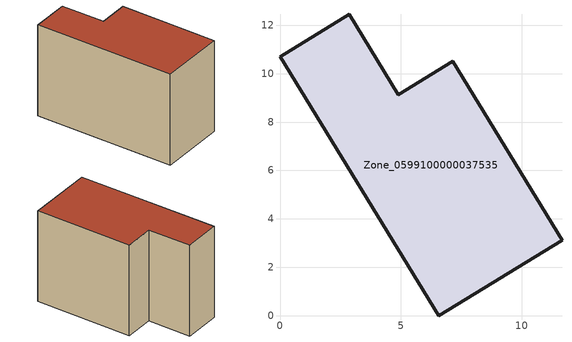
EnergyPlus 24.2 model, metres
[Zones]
Zone_0599100000037535
 floor ground (C_G): 6.56,0 0,10.7 2.86,12.45 4.89,9.13 7.15,10.51 11.66,3.11 z0
 wall outside (C_F): 6.56,0 11.66,3.11 7.15,10.51 4.89,9.13 2.86,12.45 0,10.7 6.56,0 z0:8.35
 roof outside (C_R): 0,10.7 6.56,0 11.66,3.11 7.15,10.51 4.89,9.13 2.86,12.45 z8.35
[BUILDING]
Pand.0599100000037535: North Axis=0; Terrain=City; Loads Convergence Tolerance Value=0.04; Temperature Convergence Tolerance Value=0.4; Solar Distribution=FullExterior; Maximum Number of Warmup Days=25; Minimum Number of Warmup Days=1
[Site:Location]
Rotterdam.The.Hague.AP_ZH_NLD Design_Conditions: Latitude=51.96; Longitude=4.45; Time Zone=1; Elevation=-4.5
[SITE:GROUNDTEMPERATURE:BUILDINGSURFACE]
18, 18, 18, 18, 18, 18, 18, 18, 18, 18, 18, 18
[MATERIAL] Thermal Absorptance=0.9; Solar Absorptance=0.7; Visible Absorptance=0.7
Name | Roughness | Thickness | Conductivity | Density | Specific Heat
G.TI.1975-1991 | MediumSmooth | 0.15 | 0.288461 | 540 | 1210
F.TI.1975-1991 | Rough | 0.3 | 0.230769 | 1920 | 840
R.TI.1975-1991 | MediumRough | 0.2 | 0.153846 | 1500 | 1000
[CONSTRUCTION]
C_G: G.TI.1975-1991
C_F: F.TI.1975-1991
C_R: R.TI.1975-1991
[ZONE]
Zone_0599100000037535: Type=1; Multiplier=1; Ceiling Height=Autocalculate; Volume=Autocalculate; Floor Area=autocalculate; Part of Total Floor Area=Yes
[ZONEINFILTRATION:DESIGNFLOWRATE]
Infil_Zone_0599100000037535: Zone or ZoneList or Space or SpaceList=Zone_0599100000037535; Schedule=AlwaysOn; Design Flow Rate Calculation Method=Flow/Area; Flow Rate per Floor Area=0.003; Constant Term Coefficient=1; Temperature Term Coefficient=0; Velocity Term Coefficient=0; Velocity Squared Term Coefficient=0
[HVACTEMPLATE:ZONE:IDEALLOADSAIRSYSTEM]
Zone_0599100000037535: Maximum Heating Supply Air Temperature=50; Minimum Cooling Supply Air Temperature=13; Maximum Heating Supply Air Humidity Ratio=0.0156; Minimum Cooling Supply Air Humidity Ratio=0.0077; Heating Limit=NoLimit; Cooling Limit=NoLimit; Dehumidification Control Type=ConstantSensibleHeatRatio; Cooling Sensible Heat Ratio=0.7; Dehumidification Setpoint=60; Humidification Control Type=None; Humidification Setpoint=30; Outdoor Air Method=None; Outdoor Air Flow Rate per Person=0.00944; Outdoor Air Flow Rate per Zone Floor Area=0; Outdoor Air Flow Rate per Zone=0; Demand Controlled Ventilation Type=None; Outdoor Air Economizer Type=NoEconomizer; Heat Recovery Type=None; Sensible Heat Recovery Effectiveness=0.7; Latent Heat Recovery Effectiveness=0.65
[ZONECONTROL:THERMOSTAT]
ThermostatControl_Zone_0599100000037535: Zone or ZoneList=Zone_0599100000037535; Control Type Schedule=DualSetpointControlType; Control 1=Thermostat_Zone_0599100000037535; Temperature Difference Between Cutout And Setpoint=0
[THERMOSTATSETPOINT:DUALSETPOINT]
Thermostat_Zone_0599100000037535: Heating Setpoint Temperature Schedule=HeatingSetpoint_Zone_0599100000037535; Cooling Setpoint Temperature Schedule=CoolingSetpoint_Zone_0599100000037535
[SCHEDULE:COMPACT]
HeatingSetpoint_Zone_0599100000037535: Through: 12/31, For: AllDays, Until: 24:00, 21
CoolingSetpoint_Zone_0599100000037535: Through: 12/31, For: AllDays, Until: 24:00, 24
DualSetpointControlType: Through: 12/31, For: AllDays, Until: 24:00, 4
AlwaysOn: Through: 12/31, For: AllDays, Until: 24:00, 1
